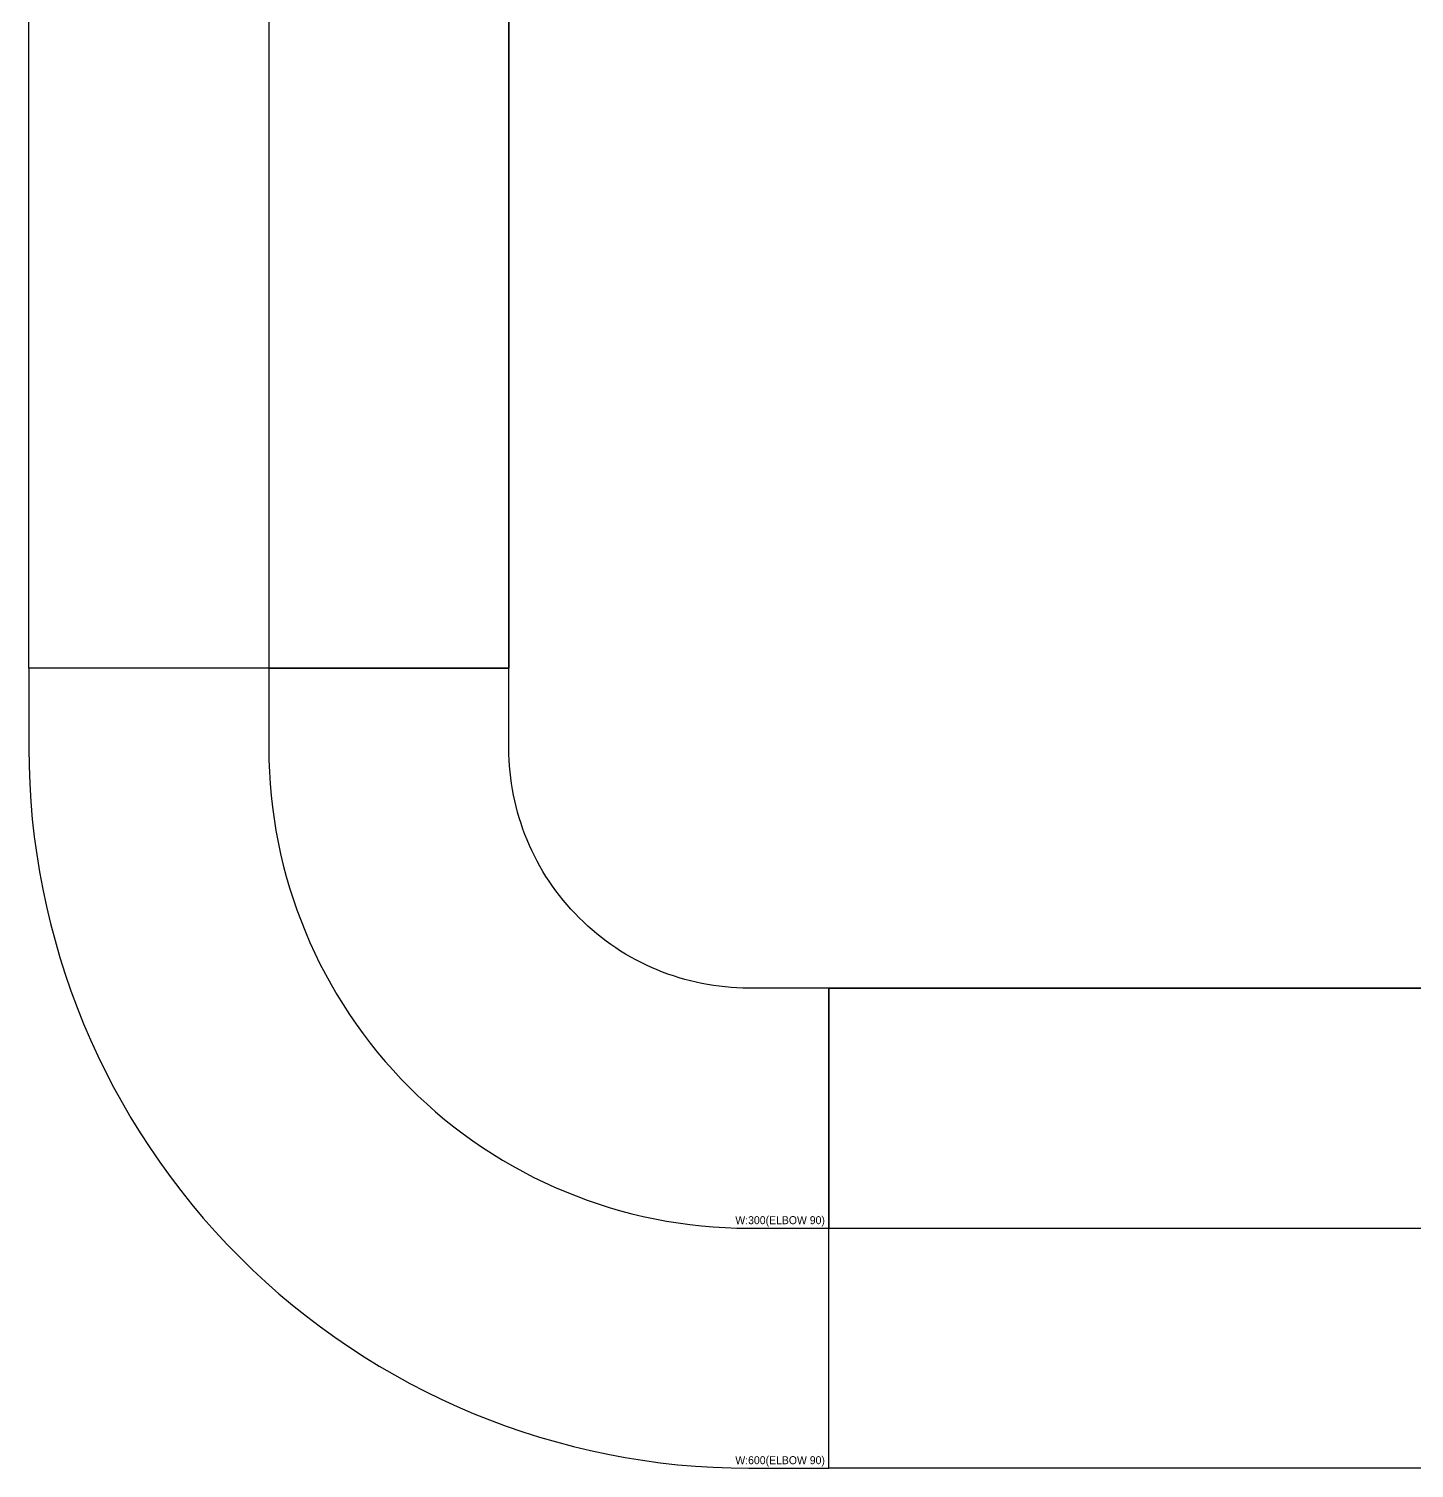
# Model space of a CAD drawing. Header units: millimetres. Extents: x 88028 to 500787, y -530175 to 1035835.
# Drawn here: x 268050 to 269782, y -130450 to -128651 of the extents above; entities that cross this region are included whole.
import ezdxf
from ezdxf.enums import TextEntityAlignment as Align

# ---------------------------------------------------------------- set-up
doc = ezdxf.new("R2010")
doc.units = ezdxf.units.MM
doc.header["$LTSCALE"] = 150
for name, color, linetype in [('-----26 Electrical Cable Tray', 200, 'Continuous'), ('-----26 Electrical Cable Tray_건물(UPS)', 100, 'Continuous'), ('-----26 Electrical Cable Tray_건물(일반)', 20, 'Continuous')]:
    doc.layers.add(name, color=color, linetype=linetype)
doc.styles.get("Standard").update_dxf_attribs({"font": ''})
doc.styles.get('Standard').set_extended_font_data('Dotum')

# ---------------------------------------------------------------- blocks, each defined once
blk = doc.blocks.new('*U8')
at = {"color": 0}
blk.add_lwpolyline([(0, 0), (-100, 0, -0.414214), (-400, 300), (-400, 400), (-1000, 400), (-1000, 300, 0.414214), (-100, -600), (0, -600)], format="xyb", close=True, dxfattribs=at)
blk.add_text('W:600(ELBOW 90)', height=10, dxfattribs=at).set_placement((-5, -590), align=Align.MIDDLE_RIGHT)
blk = doc.blocks.new('*U27')
at = {"color": 0}
blk.add_lwpolyline([(0, 0), (-100, 0, -0.414214), (-400, 300), (-400, 400), (-700, 400), (-700, 300, 0.414214), (-100, -300), (0, -300)], format="xyb", close=True, dxfattribs=at)
blk.add_text('W:300(ELBOW 90)', height=10, dxfattribs=at).set_placement((-5, -290), align=Align.MIDDLE_RIGHT)

msp = doc.modelspace()

# ---------------------------------------------------------------- linework, layer by layer
at = {"layer": '-----26 Electrical Cable Tray', "elevation": 0}
for points in [[(268350, -129450), (268650, -129450), (268650, -127352.6), (268350, -127352.6)], [(269050, -129850), (269050, -130150), (275140, -130150), (275140, -129850)]]:
    msp.add_lwpolyline(points, close=True, dxfattribs=at)
at = {"layer": '-----26 Electrical Cable Tray_건물(UPS)', "elevation": 0}
for points in [[(268050, -126502.6), (268650, -126502.6), (268650, -129450), (268050, -129450)], [(269050, -130450), (269050, -129850), (274250, -129850), (274250, -130450)]]:
    msp.add_lwpolyline(points, close=True, dxfattribs=at)
at = {"layer": '-----26 Electrical Cable Tray_건물(일반)', "elevation": 0}
for points in [[(268050, -126502.6), (268650, -126502.6), (268650, -129450), (268050, -129450)], [(269050, -130450), (269050, -129850), (274250, -129850), (274250, -130450)]]:
    msp.add_lwpolyline(points, close=True, dxfattribs=at)

# ---------------------------------------------------------------- block references
at = {"layer": '-----26 Electrical Cable Tray'}
msp.add_blockref('*U27', (269050, -129850), dxfattribs=at)
at = {"layer": '-----26 Electrical Cable Tray_건물(UPS)'}
msp.add_blockref('*U8', (269050, -129850), dxfattribs=at)
at = {"layer": '-----26 Electrical Cable Tray_건물(일반)'}
msp.add_blockref('*U8', (269050, -129850), dxfattribs=at)

doc.saveas('drawing.dxf')
